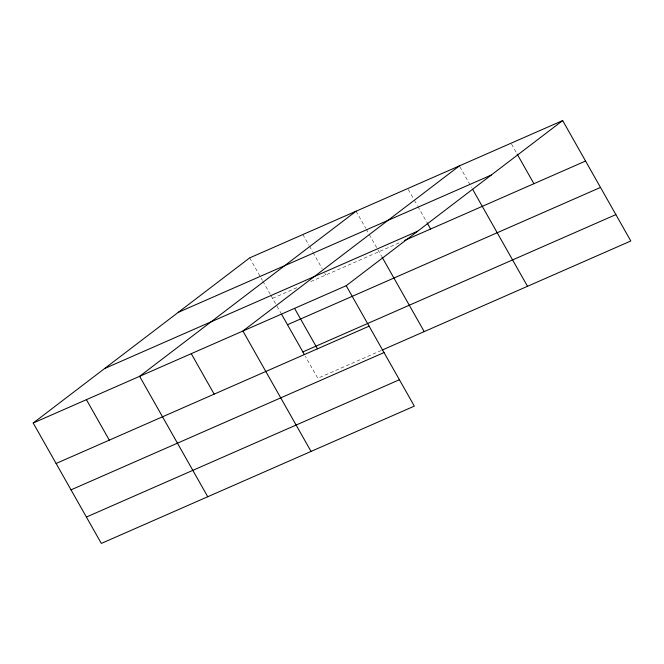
<?xml version="1.0" encoding="UTF-8"?>
<svg xmlns="http://www.w3.org/2000/svg" width="664" height="664" viewBox="0 0 664 664"><rect width="100%" height="100%" fill="white"/><g stroke="black" fill="none" stroke-linecap="round" stroke-linejoin="round"><path stroke-width="0.5" stroke-dasharray="3.32 2.49" d="M272.564 298.343L296.833 287.703M310.835 281.561L401.521 241.779M381.277 350.451L317.799 378.289L305.357 356.311M511.537 144.13L516.625 153.127M459.886 166.788L471.589 187.472M408.244 189.439L413.838 199.333M414.353 200.229L417.399 205.624M417.913 206.529L426.562 221.817M356.087 211.193L365.756 228.283M366.262 229.18L368.81 233.678M369.317 234.575L381.476 256.063M302.875 234.533L308.984 245.331M309.49 246.228L312.545 251.623M313.051 252.519L322.214 268.712M324.754 273.203L325.775 275.004M249.664 257.881L262.388 280.357M262.894 281.262L270.53 294.75M271.036 295.646L276.548 305.382M277.046 306.262L281.021 313.3"/><path stroke-width="1" d="M562.674 120.574L346.201 285.711L414.336 406.119L101.326 543.426L33.2 423.009L249.664 257.881L562.674 120.574L630.8 240.99L382.207 350.036M356.087 211.193L139.623 376.322L207.749 496.738M459.38 165.884L242.916 331.012L311.042 451.429M178.234 312.37L491.236 175.072M104.638 368.512L417.639 231.213M404.343 240.542L585.565 161.045M33.2 423.009L346.201 285.711M287.487 324.729L600.497 187.431M302.867 351.912L615.877 214.613M56.1 463.48L369.101 326.173M71.023 489.858L384.024 352.559M86.403 517.04L399.404 379.742M517.131 154.023L533.922 183.704M472.61 189.265L527.506 286.3M427.068 222.714L430.629 229.014M381.974 256.943L424.213 331.61M294.559 308.362L317.458 348.832M281.519 314.18L304.361 354.551M191.265 353.671L214.165 394.142M86.411 399.67L109.311 440.132"/></g></svg>
